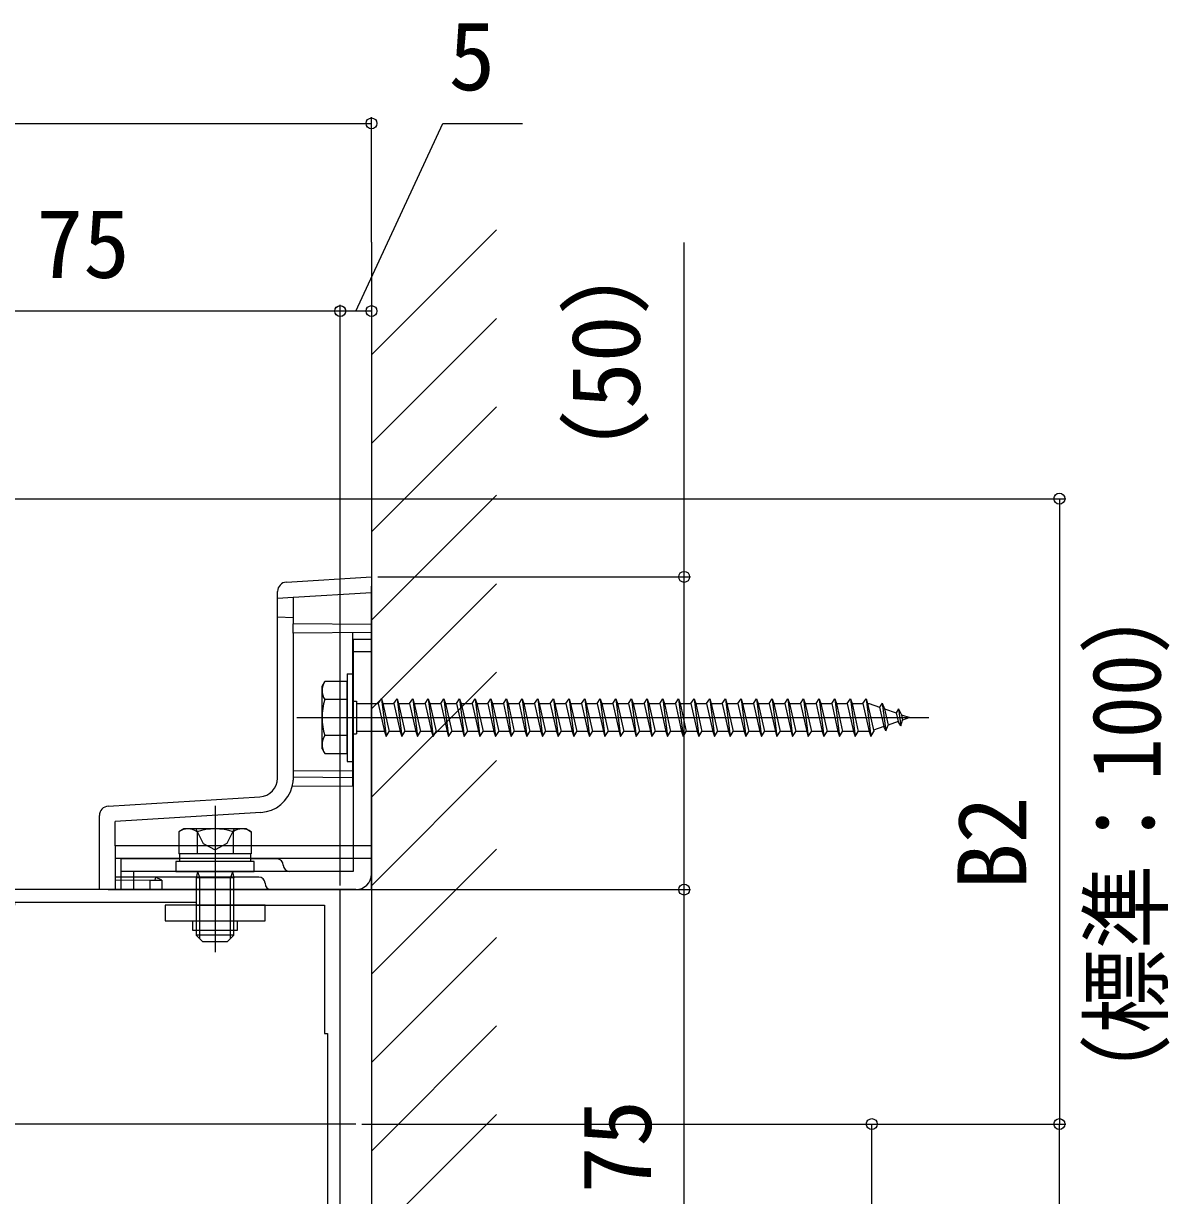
# Model space of a CAD drawing. Units: millimetres, scale not verified. Extents: x -875 to 875, y -1310 to 1300.
# Drawn here: x -558.7 to -375.4, y -243.2 to -55.8 of the extents above; entities that cross this region are included whole.
import ezdxf
from ezdxf.enums import TextEntityAlignment as Align

# ---------------------------------------------------------------- set-up
doc = ezdxf.new("R2010")
doc.units = ezdxf.units.MM
doc.header["$LTSCALE"] = 4
for name, color, linetype in [('0-3_YKK_11', 7, 'Continuous'), ('0-4_YKK_12', 2, 'Continuous'), ('0-5_YKK_13', 4, 'Continuous'), ('0-7_YKK_D', 6, 'Continuous'), ('0-9_YSS_K', 3, 'Continuous')]:
    doc.layers.add(name, color=color, linetype=linetype)
doc.styles.add('ＭＳ ゴシック', font='')
doc.styles.get('ＭＳ ゴシック').set_extended_font_data('MS Gothic')

msp = doc.modelspace()

# ---------------------------------------------------------------- linework, layer by layer
at = {"layer": '0-3_YKK_11'}
for points in [[(-508.013, -269.24), (-508.013, -194.24), (-583.013, -194.24), (-583.013, -269.24)], [(-531.013, -267.24), (-560.013, -267.24), (-560.013, -266.74), (-580.513, -266.74), (-580.513, -246.24), (-581.013, -246.24), (-581.013, -217.24), (-580.513, -217.24), (-580.513, -196.74), (-560.013, -196.74), (-560.013, -196.24), (-531.013, -196.24), (-531.013, -196.74), (-510.513, -196.74), (-510.513, -217.24), (-510.013, -217.24), (-510.013, -246.24), (-510.513, -246.24), (-510.513, -266.74), (-531.013, -266.74)]]:
    msp.add_lwpolyline(points, close=True, dxfattribs=at)
at = {"layer": '0-4_YKK_12'}
msp.add_line((-505.519, -231.74), (-585.507, -231.74), dxfattribs=at)
at = {"layer": '0-5_YKK_13'}
for p, q in [((-503.013, -194.24), (-503.013, -145.738)), ((-518.013, -176.418), (-518.013, -146.569)), ((-518.013, -147.658), (-515.513, -147.505)), ((-515.513, -147.505), (-503.013, -146.74)), ((-515.513, -147.505), (-515.513, -151.74)), ((-515.513, -150.811), (-518.013, -150.658)), ((-503.013, -151.85), (-515.513, -151.74)), ((-515.513, -153.24), (-515.513, -151.74)), ((-503.013, -153.131), (-515.513, -153.24)), ((-515.513, -153.24), (-515.513, -176.27)), ((-506.013, -153.158), (-506.013, -175.319)), ((-505.913, -154.24), (-505.913, -191.34)), ((-503.013, -154.24), (-505.913, -154.24)), ((-503.013, -154.24), (-503.013, -191.74)), ((-503.013, -156.24), (-505.913, -156.24)), ((-510.913, -161.74), (-510.48, -160.99)), ((-506.913, -160.99), (-510.482, -160.99)), ((-506.913, -159.74), (-506.913, -173.74)), ((-506.913, -159.74), (-505.913, -159.74)), ((-505.913, -159.74), (-505.913, -173.74)), ((-510.913, -171.74), (-510.913, -161.74)), ((-506.913, -163.854), (-510.466, -163.854)), ((-505.913, -164.14), (-505.413, -164.14)), ((-505.413, -164.14), (-505.413, -169.34)), ((-505.413, -164.49), (-501.913, -164.49)), ((-501.413, -163.74), (-500.663, -169.74)), ((-501.163, -164.49), (-499.413, -164.49)), ((-501.163, -164.49), (-500.163, -168.99)), ((-498.913, -163.74), (-498.163, -169.74)), ((-498.663, -164.49), (-496.913, -164.49)), ((-498.663, -164.49), (-497.663, -168.99)), ((-496.413, -163.74), (-495.663, -169.74)), ((-496.163, -164.49), (-494.413, -164.49)), ((-496.163, -164.49), (-495.163, -168.99)), ((-493.913, -163.74), (-493.163, -169.74)), ((-493.663, -164.49), (-491.913, -164.49)), ((-493.663, -164.49), (-492.663, -168.99)), ((-491.413, -163.74), (-490.663, -169.74)), ((-491.163, -164.49), (-489.413, -164.49)), ((-491.163, -164.49), (-490.163, -168.99)), ((-488.913, -163.74), (-488.163, -169.74)), ((-488.663, -164.49), (-486.913, -164.49)), ((-488.663, -164.49), (-487.663, -168.99)), ((-486.413, -163.74), (-485.663, -169.74)), ((-486.163, -164.49), (-484.413, -164.49)), ((-486.163, -164.49), (-485.163, -168.99)), ((-483.913, -163.74), (-483.163, -169.74)), ((-483.663, -164.49), (-481.913, -164.49)), ((-483.663, -164.49), (-482.663, -168.99)), ((-481.413, -163.74), (-480.663, -169.74)), ((-481.163, -164.49), (-479.413, -164.49)), ((-481.163, -164.49), (-480.163, -168.99)), ((-478.913, -163.74), (-478.163, -169.74)), ((-478.663, -164.49), (-476.913, -164.49)), ((-478.663, -164.49), (-477.663, -168.99)), ((-476.413, -163.74), (-475.663, -169.74)), ((-476.163, -164.49), (-474.413, -164.49)), ((-476.163, -164.49), (-475.163, -168.99)), ((-473.913, -163.74), (-473.163, -169.74)), ((-473.663, -164.49), (-471.913, -164.49)), ((-473.663, -164.49), (-472.663, -168.99)), ((-471.413, -163.74), (-470.663, -169.74)), ((-471.163, -164.49), (-469.413, -164.49)), ((-471.163, -164.49), (-470.163, -168.99)), ((-468.913, -163.74), (-468.163, -169.74)), ((-468.663, -164.49), (-466.913, -164.49)), ((-468.663, -164.49), (-467.663, -168.99)), ((-466.413, -163.74), (-465.663, -169.74)), ((-466.163, -164.49), (-464.413, -164.49)), ((-466.163, -164.49), (-465.163, -168.99)), ((-463.913, -163.74), (-463.163, -169.74)), ((-463.663, -164.49), (-461.913, -164.49)), ((-463.663, -164.49), (-462.663, -168.99)), ((-461.413, -163.74), (-460.663, -169.74)), ((-461.163, -164.49), (-459.413, -164.49)), ((-461.163, -164.49), (-460.163, -168.99)), ((-458.913, -163.74), (-458.163, -169.74)), ((-458.663, -164.49), (-456.913, -164.49)), ((-458.663, -164.49), (-457.663, -168.99)), ((-456.413, -163.74), (-455.663, -169.74)), ((-456.163, -164.49), (-454.413, -164.49)), ((-456.163, -164.49), (-455.163, -168.99)), ((-453.913, -163.74), (-453.163, -169.74)), ((-453.663, -164.49), (-451.913, -164.49)), ((-453.663, -164.49), (-452.663, -168.99)), ((-451.413, -163.74), (-450.663, -169.74)), ((-451.163, -164.49), (-449.413, -164.49)), ((-451.163, -164.49), (-450.163, -168.99)), ((-448.913, -163.74), (-448.163, -169.74)), ((-448.663, -164.49), (-446.913, -164.49)), ((-448.663, -164.49), (-447.663, -168.99)), ((-446.413, -163.74), (-445.663, -169.74)), ((-446.163, -164.49), (-444.413, -164.49)), ((-446.163, -164.49), (-445.163, -168.99)), ((-443.913, -163.74), (-443.163, -169.74)), ((-443.663, -164.49), (-441.913, -164.49)), ((-443.663, -164.49), (-442.663, -168.99)), ((-441.413, -163.74), (-440.663, -169.74)), ((-441.163, -164.49), (-439.413, -164.49)), ((-441.163, -164.49), (-440.163, -168.99)), ((-438.913, -163.74), (-438.163, -169.74)), ((-438.663, -164.49), (-436.913, -164.49)), ((-438.663, -164.49), (-437.663, -168.99)), ((-436.413, -163.74), (-435.663, -169.74)), ((-436.163, -164.49), (-434.413, -164.49)), ((-436.163, -164.49), (-435.163, -168.99)), ((-433.913, -163.74), (-433.163, -169.74)), ((-433.663, -164.49), (-431.913, -164.49)), ((-433.663, -164.49), (-432.663, -168.99)), ((-431.413, -163.74), (-430.663, -169.74)), ((-431.163, -164.49), (-429.413, -164.49)), ((-431.163, -164.49), (-430.163, -168.99)), ((-428.913, -163.74), (-428.163, -169.74)), ((-428.663, -164.49), (-426.913, -164.49)), ((-428.663, -164.49), (-427.663, -168.99)), ((-426.413, -163.74), (-425.663, -169.74)), ((-426.163, -164.49), (-424.413, -164.49)), ((-426.163, -164.49), (-425.163, -168.99)), ((-423.913, -163.74), (-423.163, -169.74)), ((-423.663, -164.49), (-423.447, -164.49)), ((-423.663, -164.49), (-422.663, -168.99)), ((-423.447, -164.49), (-421.786, -165.063)), ((-421.327, -164.427), (-421.786, -165.063)), ((-421.327, -164.427), (-420.974, -165.342)), ((-421.327, -164.427), (-420.773, -168.863)), ((-514.913, -166.74), (-413.869, -166.74)), ((-421.786, -165.063), (-421.093, -168.18)), ((-420.974, -165.342), (-419.079, -165.995)), ((-420.974, -165.342), (-420.396, -167.94)), ((-418.715, -165.327), (-419.079, -165.995)), ((-419.079, -165.995), (-418.771, -167.38)), ((-418.715, -165.327), (-418.267, -166.274)), ((-418.715, -165.327), (-418.376, -168.037)), ((-418.267, -166.274), (-416.913, -166.74)), ((-418.267, -166.274), (-418.074, -167.14)), ((-416.913, -166.74), (-418.074, -167.14)), ((-421.093, -168.18), (-422.719, -168.74)), ((-420.773, -168.863), (-421.093, -168.18)), ((-420.773, -168.863), (-420.396, -167.94)), ((-418.771, -167.38), (-420.396, -167.94)), ((-418.376, -168.037), (-418.771, -167.38)), ((-418.376, -168.037), (-418.074, -167.14)), ((-506.913, -169.627), (-510.466, -169.627)), ((-505.913, -169.34), (-505.413, -169.34)), ((-500.913, -168.99), (-505.413, -168.99)), ((-498.413, -168.99), (-500.163, -168.99)), ((-495.913, -168.99), (-497.663, -168.99)), ((-493.413, -168.99), (-495.163, -168.99)), ((-490.913, -168.99), (-492.663, -168.99)), ((-488.413, -168.99), (-490.163, -168.99)), ((-485.913, -168.99), (-487.663, -168.99)), ((-483.413, -168.99), (-485.163, -168.99)), ((-480.913, -168.99), (-482.663, -168.99)), ((-478.413, -168.99), (-480.163, -168.99)), ((-475.913, -168.99), (-477.663, -168.99)), ((-473.413, -168.99), (-475.163, -168.99)), ((-470.913, -168.99), (-472.663, -168.99)), ((-468.413, -168.99), (-470.163, -168.99)), ((-465.913, -168.99), (-467.663, -168.99)), ((-463.413, -168.99), (-465.163, -168.99)), ((-460.913, -168.99), (-462.663, -168.99)), ((-458.413, -168.99), (-460.163, -168.99)), ((-455.913, -168.99), (-457.663, -168.99)), ((-453.413, -168.99), (-455.163, -168.99)), ((-450.913, -168.99), (-452.663, -168.99)), ((-448.413, -168.99), (-450.163, -168.99)), ((-445.913, -168.99), (-447.663, -168.99)), ((-443.413, -168.99), (-445.163, -168.99)), ((-440.913, -168.99), (-442.663, -168.99)), ((-438.413, -168.99), (-440.163, -168.99)), ((-435.913, -168.99), (-437.663, -168.99)), ((-433.413, -168.99), (-435.163, -168.99)), ((-430.913, -168.99), (-432.663, -168.99)), ((-428.413, -168.99), (-430.163, -168.99)), ((-425.913, -168.99), (-427.663, -168.99)), ((-423.447, -168.99), (-425.163, -168.99)), ((-423.415, -168.979), (-423.447, -168.99)), ((-510.913, -171.74), (-510.48, -172.49)), ((-506.913, -173.74), (-505.913, -173.74)), ((-506.013, -175.319), (-515.513, -175.24)), ((-506.013, -177.718), (-515.683, -177.771)), ((-515.513, -176.27), (-515.513, -176.414)), ((-506.013, -176.384), (-506.013, -177.718)), ((-545.105, -180.897), (-520.83, -179.413)), ((-528.013, -180.84), (-528.013, -204.251)), ((-546.513, -194.24), (-546.513, -182.395)), ((-520.677, -181.903), (-544.013, -183.331)), ((-544.013, -187.24), (-544.013, -183.331)), ((-533.013, -184.54), (-533.786, -184.987)), ((-533.786, -184.987), (-533.786, -188.54)), ((-523.013, -184.54), (-533.013, -184.54)), ((-530.9, -184.987), (-530.9, -188.54)), ((-525.126, -184.987), (-525.126, -188.54)), ((-523.013, -184.54), (-522.239, -184.987)), ((-522.239, -184.987), (-522.239, -188.54)), ((-503.013, -187.24), (-544.013, -187.24)), ((-544.013, -187.24), (-544.013, -189.237)), ((-544.013, -189.237), (-503.013, -189.237)), ((-544.013, -189.237), (-544.013, -194.24)), ((-522.239, -188.54), (-533.786, -188.54)), ((-533.713, -188.54), (-533.713, -189.74)), ((-522.313, -189.74), (-522.313, -188.54)), ((-543.013, -194.24), (-543.013, -189.34)), ((-533.713, -189.34), (-543.013, -189.34)), ((-518.113, -189.34), (-522.313, -189.34)), ((-537.513, -192.24), (-544.013, -192.24)), ((-538.465, -192.789), (-544.013, -192.74)), ((-505.913, -191.34), (-543.013, -191.34)), ((-521.013, -192.24), (-543.013, -192.24)), ((-541.013, -194.24), (-541.013, -191.34)), ((-538.465, -192.789), (-538.465, -194.24)), ((-536.513, -192.806), (-538.465, -192.789)), ((-537.513, -192.24), (-537.631, -192.74)), ((-536.513, -192.74), (-537.513, -192.24)), ((-536.513, -192.74), (-536.513, -192.806)), ((-536.513, -192.806), (-536.513, -194.24)), ((-534.263, -191.34), (-521.763, -191.34)), ((-530.813, -191.422), (-531.013, -192.362)), ((-525.013, -192.362), (-531.013, -192.362)), ((-530.813, -191.34), (-530.813, -191.422)), ((-530.813, -191.422), (-530.473, -192.362)), ((-525.213, -191.422), (-525.553, -192.362)), ((-525.213, -191.34), (-525.213, -191.422)), ((-525.213, -191.422), (-525.013, -192.362)), ((-545.105, -194.24), (-546.513, -194.24)), ((-545.105, -194.24), (-503.013, -194.24)), ((-505.513, -194.24), (-543.013, -194.24)), ((-525.013, -201.54), (-531.013, -201.54)), ((-531.013, -201.54), (-530.013, -202.54)), ((-525.013, -201.54), (-526.013, -202.54)), ((-530.013, -202.54), (-526.013, -202.54))]:
    msp.add_line(p, q, dxfattribs=at)
for points in [[(-516.605, -145.072), (-503.013, -144.24), (-503.013, -145.738)], [(-510.482, -172.49), (-506.913, -172.49), (-506.913, -160.99)], [(-501.913, -164.49), (-501.413, -163.74), (-501.163, -164.49)], [(-501.913, -164.49), (-500.913, -168.99), (-500.663, -169.74), (-500.163, -168.99)], [(-499.413, -164.49), (-498.913, -163.74), (-498.663, -164.49)], [(-499.413, -164.49), (-498.413, -168.99), (-498.163, -169.74), (-497.663, -168.99)], [(-496.913, -164.49), (-496.413, -163.74), (-496.163, -164.49)], [(-496.913, -164.49), (-495.913, -168.99), (-495.663, -169.74), (-495.163, -168.99)], [(-494.413, -164.49), (-493.913, -163.74), (-493.663, -164.49)], [(-494.413, -164.49), (-493.413, -168.99), (-493.163, -169.74), (-492.663, -168.99)], [(-491.913, -164.49), (-491.413, -163.74), (-491.163, -164.49)], [(-491.913, -164.49), (-490.913, -168.99), (-490.663, -169.74), (-490.163, -168.99)], [(-489.413, -164.49), (-488.913, -163.74), (-488.663, -164.49)], [(-489.413, -164.49), (-488.413, -168.99), (-488.163, -169.74), (-487.663, -168.99)], [(-486.913, -164.49), (-486.413, -163.74), (-486.163, -164.49)], [(-486.913, -164.49), (-485.913, -168.99), (-485.663, -169.74), (-485.163, -168.99)], [(-484.413, -164.49), (-483.913, -163.74), (-483.663, -164.49)], [(-484.413, -164.49), (-483.413, -168.99), (-483.163, -169.74), (-482.663, -168.99)], [(-481.913, -164.49), (-481.413, -163.74), (-481.163, -164.49)], [(-481.913, -164.49), (-480.913, -168.99), (-480.663, -169.74), (-480.163, -168.99)], [(-479.413, -164.49), (-478.913, -163.74), (-478.663, -164.49)], [(-479.413, -164.49), (-478.413, -168.99), (-478.163, -169.74), (-477.663, -168.99)], [(-476.913, -164.49), (-476.413, -163.74), (-476.163, -164.49)], [(-476.913, -164.49), (-475.913, -168.99), (-475.663, -169.74), (-475.163, -168.99)], [(-474.413, -164.49), (-473.913, -163.74), (-473.663, -164.49)], [(-474.413, -164.49), (-473.413, -168.99), (-473.163, -169.74), (-472.663, -168.99)], [(-471.913, -164.49), (-471.413, -163.74), (-471.163, -164.49)], [(-471.913, -164.49), (-470.913, -168.99), (-470.663, -169.74), (-470.163, -168.99)], [(-469.413, -164.49), (-468.913, -163.74), (-468.663, -164.49)], [(-469.413, -164.49), (-468.413, -168.99), (-468.163, -169.74), (-467.663, -168.99)], [(-466.913, -164.49), (-466.413, -163.74), (-466.163, -164.49)], [(-466.913, -164.49), (-465.913, -168.99), (-465.663, -169.74), (-465.163, -168.99)], [(-464.413, -164.49), (-463.913, -163.74), (-463.663, -164.49)], [(-464.413, -164.49), (-463.413, -168.99), (-463.163, -169.74), (-462.663, -168.99)], [(-461.913, -164.49), (-461.413, -163.74), (-461.163, -164.49)], [(-461.913, -164.49), (-460.913, -168.99), (-460.663, -169.74), (-460.163, -168.99)], [(-459.413, -164.49), (-458.913, -163.74), (-458.663, -164.49)], [(-459.413, -164.49), (-458.413, -168.99), (-458.163, -169.74), (-457.663, -168.99)], [(-456.913, -164.49), (-456.413, -163.74), (-456.163, -164.49)], [(-456.913, -164.49), (-455.913, -168.99), (-455.663, -169.74), (-455.163, -168.99)], [(-454.413, -164.49), (-453.913, -163.74), (-453.663, -164.49)], [(-454.413, -164.49), (-453.413, -168.99), (-453.163, -169.74), (-452.663, -168.99)], [(-451.913, -164.49), (-451.413, -163.74), (-451.163, -164.49)], [(-451.913, -164.49), (-450.913, -168.99), (-450.663, -169.74), (-450.163, -168.99)], [(-449.413, -164.49), (-448.913, -163.74), (-448.663, -164.49)], [(-449.413, -164.49), (-448.413, -168.99), (-448.163, -169.74), (-447.663, -168.99)], [(-446.913, -164.49), (-446.413, -163.74), (-446.163, -164.49)], [(-446.913, -164.49), (-445.913, -168.99), (-445.663, -169.74), (-445.163, -168.99)], [(-444.413, -164.49), (-443.913, -163.74), (-443.663, -164.49)], [(-444.413, -164.49), (-443.413, -168.99), (-443.163, -169.74), (-442.663, -168.99)], [(-441.913, -164.49), (-441.413, -163.74), (-441.163, -164.49)], [(-441.913, -164.49), (-440.913, -168.99), (-440.663, -169.74), (-440.163, -168.99)], [(-439.413, -164.49), (-438.913, -163.74), (-438.663, -164.49)], [(-439.413, -164.49), (-438.413, -168.99), (-438.163, -169.74), (-437.663, -168.99)], [(-436.913, -164.49), (-436.413, -163.74), (-436.163, -164.49)], [(-436.913, -164.49), (-435.913, -168.99), (-435.663, -169.74), (-435.163, -168.99)], [(-434.413, -164.49), (-433.913, -163.74), (-433.663, -164.49)], [(-434.413, -164.49), (-433.413, -168.99), (-433.163, -169.74), (-432.663, -168.99)], [(-431.913, -164.49), (-431.413, -163.74), (-431.163, -164.49)], [(-431.913, -164.49), (-430.913, -168.99), (-430.663, -169.74), (-430.163, -168.99)], [(-429.413, -164.49), (-428.913, -163.74), (-428.663, -164.49)], [(-429.413, -164.49), (-428.413, -168.99), (-428.163, -169.74), (-427.663, -168.99)], [(-426.913, -164.49), (-426.413, -163.74), (-426.163, -164.49)], [(-426.913, -164.49), (-425.913, -168.99), (-425.663, -169.74), (-425.163, -168.99)], [(-424.413, -164.49), (-423.913, -163.74), (-423.663, -164.49)], [(-424.413, -164.49), (-423.413, -168.99), (-423.163, -169.74), (-422.663, -168.99)], [(-506.013, -175.319), (-506.013, -176.384), (-515.513, -176.27)], [(-515.513, -176.414), (-515.515, -176.579), (-515.52, -176.689), (-515.522, -176.736)], [(-531.063, -184.538), (-529.913, -186.896), (-528.013, -187.906)], [(-524.963, -184.538), (-526.113, -186.896), (-528.013, -187.906)], [(-521.763, -191.34), (-521.763, -189.74), (-534.263, -189.74), (-534.263, -191.34)], [(-531.013, -192.362), (-531.013, -200.74), (-531.013, -201.54)], [(-530.473, -202.08), (-530.473, -200.74), (-530.473, -192.362)], [(-525.553, -202.08), (-525.553, -200.74), (-525.553, -192.362)], [(-525.013, -201.54), (-525.013, -200.74), (-525.013, -192.362)], [(-531.613, -199.24), (-531.613, -200.74), (-524.413, -200.74), (-524.413, -199.24)]]:
    msp.add_lwpolyline(points, dxfattribs=at)
msp.add_lwpolyline([(-536.013, -196.74), (-536.013, -199.24), (-520.013, -199.24), (-520.013, -196.74)], close=True, dxfattribs=at)
for centre, radius, start, end in [((-516.513, -146.569), 1.5, 93.5, 180), ((-508.357, -162.41), 2.556, 146.25178, 214.38425), ((-501.36, -166.74), 9.553, 162.41205, 197.58795), ((-508.357, -171.071), 2.556, 145.61575, 213.74822), ((-521.013, -176.418), 3, 273.5, 0), ((-521.013, -176.414), 5.5, 273.5, 345.71245), ((-521.013, -176.414), 5.5, 345.71245, 356.63583), ((-545.013, -182.395), 1.5, 93.5, 180), ((-532.343, -187.096), 2.556, 55.61708, 124.38292), ((-528.013, -194.094), 9.554, 72.41276, 107.58724), ((-523.683, -187.096), 2.556, 55.61708, 124.38292), ((-518.113, -190.34), 1, 0, 90), ((-516.113, -190.34), 1, 180, 270), ((-521.013, -193.24), 1, 0, 90), ((-505.513, -191.74), 2.5, 270, 0), ((-519.013, -193.24), 1, 180, 270)]:
    msp.add_arc(centre, radius, start, end, dxfattribs=at)
at = {"layer": '0-7_YKK_D'}
for p, q in [((-503, -90.739), (-503, -70.74)), ((-658.013, -71.74), (-503, -71.74)), ((-508.013, -193.54), (-508.013, -100.74)), ((-508, -193.563), (-508, -100.74)), ((-508.013, -101.74), (-583.013, -101.74)), ((-503, -101.74), (-508, -101.74)), ((-607.346, -131.74), (-392, -131.74)), ((-393, -131.74), (-393, -231.74)), ((-502, -144.24), (-452, -144.24)), ((-504.513, -194.24), (-452, -194.24)), ((-504.513, -194.24), (-452, -194.24)), ((-453, -269.24), (-453, -194.24)), ((-504.519, -231.74), (-422, -231.74)), ((-504.519, -231.74), (-392, -231.74)), ((-504.519, -231.74), (-392, -231.74)), ((-423, -544.24), (-423, -231.74)), ((-393, -909.24), (-393, -231.74))]:
    msp.add_line(p, q, dxfattribs=at)
for points in [[(-505.5, -101.74), (-491.573, -71.74), (-478.88, -71.74)], [(-453, -194.24), (-453, -144.24), (-453, -90.785)]]:
    msp.add_lwpolyline(points, dxfattribs=at)
for centre in [(-503, -71.74), (-508.013, -101.74), (-508, -101.74), (-503, -101.74), (-393, -131.74), (-453, -144.24), (-453, -194.24), (-453, -194.24), (-423, -231.74), (-393, -231.74), (-393, -231.74)]:
    msp.add_circle(centre, 0.875, dxfattribs=at)
at = {"layer": '0-9_YSS_K'}
for p, q in [((-503, -108.762), (-483, -88.762)), ((-503, -90.74), (-503, -1012.74)), ((-503, -122.904), (-483, -102.904)), ((-503, -137.046), (-483, -117.046)), ((-503, -151.188), (-483, -131.188)), ((-503, -165.33), (-483, -145.33)), ((-503, -179.472), (-483, -159.472)), ((-503, -193.615), (-483, -173.615)), ((-503, -207.757), (-483, -187.757)), ((-503, -221.899), (-483, -201.899)), ((-503, -236.041), (-483, -216.041)), ((-503, -250.183), (-483, -230.183))]:
    msp.add_line(p, q, dxfattribs=at)

# ---------------------------------------------------------------- texts
at = {"layer": '0-7_YKK_D', "style": 'ＭＳ ゴシック'}
for s, p in [('5', (-490.681, -69.74)), ('75', (-556.593, -99.74))]:
    msp.add_text(s, height=11, dxfattribs=at).set_placement(p, align=Align.BOTTOM_LEFT)
for s, p in [('（50）', (-456.79, -132.416)), ('B2', (-395, -194.312)), ('75', (-455, -242.82))]:
    msp.add_text(s, height=11, rotation=90, dxfattribs=at).set_placement(p, align=Align.BOTTOM_LEFT)
at = {"layer": '0-7_YKK_D', "style": 'ＭＳ ゴシック', "width": 0.9}
msp.add_text('（標準：100）', height=11, rotation=90, dxfattribs=at).set_placement((-373.528, -230.793), align=Align.BOTTOM_LEFT)

doc.saveas('drawing.dxf')
